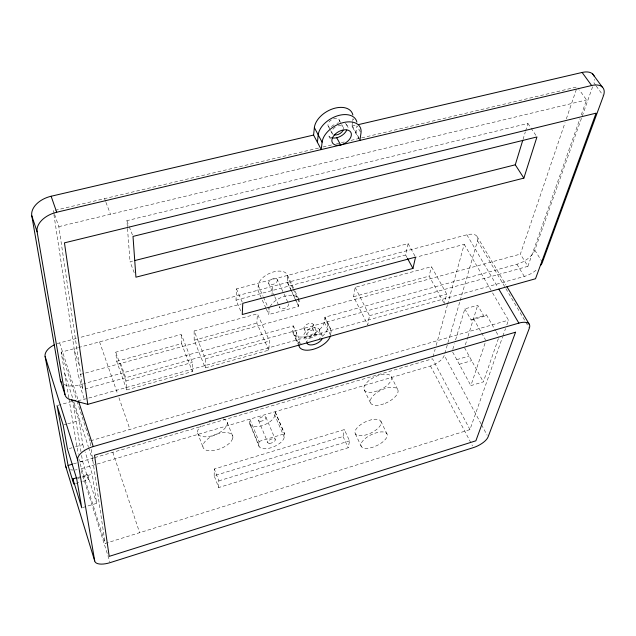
<?xml version="1.0" encoding="UTF-8"?>
<svg xmlns="http://www.w3.org/2000/svg" width="636" height="636" viewBox="0 0 636 636"><rect width="100%" height="100%" fill="white"/><g stroke="black" fill="none" stroke-linecap="round" stroke-linejoin="round"><path stroke-width="0.48" stroke-dasharray="3.18 2.39" d="M205.293 367.918L205.333 358.831L194.107 330.951L257.429 313.81L269.481 341.023L268.75 350.166L205.293 367.918L194.187 340.196L194.107 330.951M214.165 475.744L214.284 468.986L344.338 429.578L349.554 440.867L348.202 447.728L218.681 487.55L214.165 475.744L343.043 436.503L344.338 429.578M218.681 487.55L218.848 480.864L214.284 468.986M240.694 310.932L236.02 300.168L236.457 288.895L408.105 243.612L415.077 256.276M258.788 444.858L249.614 422.63L249.837 419.148L259.051 441.44L258.788 444.858A13.602 6.201 -23.2 0 0 270.88 447.784A13.602 6.201 -23.2 0 0 284.236 437.202L284.618 433.768L275.15 411.699L274.824 415.197L284.236 437.202M292.814 288.346L287.798 277.662A15.805 8.825 -24.7 0 0 273.758 271.85A15.805 8.825 -24.7 0 0 258.192 285.492L257.89 290.27L261.921 299.254M268.75 350.166L256.841 323.104L257.429 313.81M297.839 299.031L299.087 301.703L298.57 306.425L268.774 314.518L269.139 309.804A16.027 8.65 -24.7 0 1 269.839 307.204M271.93 295.772L272.669 286.351M287.798 277.662L287.345 282.456L298.57 306.425M298.53 343.249L292.83 330.815L293.347 325.894L84.381 383.516M296.4 332.525L295.859 337.422A16.981 8.737 -25.1 0 0 301.162 343.361M298.912 344.084L299.469 339.211L293.347 325.894M330.545 335.22L324.273 322.11L324.972 317.173L516.917 264.25A16.663 8.101 -30.8 0 0 534.804 250.139L593.308 84.811M359.443 139.626L351.931 126.119L352.575 121.571M352.71 120.617L352.98 118.709L354.308 121.086M328.112 323.724L327.397 328.637A16.981 8.737 -25.1 0 1 319.137 338.742M355.89 133.234L356.971 125.841L360.994 133.035M330.68 334.337L331.284 330.322L324.972 317.173M355.166 287.345L369.508 315.687L367.743 324.901L353.576 296.71L355.166 287.345L431.454 266.691L446.774 294.19L444.238 303.467M407 257.516L405.625 254.996L408.105 243.612M443.761 302.609L429.117 276.103L431.454 266.691M433.021 356.875L435.135 349.251M436.193 345.435L447.299 305.375M447.569 304.421L464.224 244.327L416.389 257.127M444.818 353.449L459.931 301.369M460.202 300.423L477.509 240.774A15.041 7.735 -30.1 0 0 466.864 234.803L79.746 337.557M452.776 349.347L454.462 343.694M455.583 339.934L464.844 308.873L477.7 305.24L484.06 316.378L486.5 314.923L495.651 330.887M523.03 139.419L525.328 131.906M525.614 130.96L527.912 123.448L126.882 220.66L127.407 227.505M465.369 344.815L467.722 337.279M468.009 336.333L477.7 305.24M498.378 338.614L483.328 381.878L470.871 385.631L485.92 340.594M84.811 389.049L527.888 266.333L520.375 254.09L565.07 122.597M566.35 118.837L576.566 88.786M93.794 457.88L79.54 462.054L105.139 543.446L469.956 429.602L502.559 336.985M502.893 336.054L505.525 328.566M506.844 324.829L508.49 320.147L492.574 292.886M527.888 266.333L579.96 118.622M581.28 114.885L586.559 99.924L579.404 89.97M464.844 308.873L471.149 320.075L473.526 318.636L486.5 314.923M218.848 480.864L349.554 440.867M82.704 507.544L96.664 503.322L92.22 474.146L85.16 452.021M259.051 441.44L284.618 433.768M77.592 478.471L81.249 477.39M82.163 477.119L92.22 474.146M75.605 483.511L81.988 481.611M82.903 481.341L88.372 479.719L87.561 474.567L82.044 476.197M481.078 423.934L444.27 355.341A13.125 6.026 -27.4 0 1 430.493 366.01L80.685 468.899L109.813 561.691M456.783 359.65L469.106 356.025M459.303 364.293L471.65 360.644M77.449 477.557L81.13 476.467M94.748 457.602L432.496 358.784L469.956 429.602M73.482 463.867L78.912 462.285M79.818 462.014L82.529 461.219L81.424 454.446M69.276 448.555L71.987 447.768M75.589 446.726L82.807 444.643L78.991 420.611L72.758 401.221L81.265 453.484M90.614 445.693L89.915 440.963L508.49 320.147M471.149 320.075L484.06 316.378M64.085 424.84L66.875 424.045M67.806 423.783L78.991 420.611M126.763 389.884L192.462 371.504L192.358 362.433L181.308 334.417L115.76 352.161L116.698 361.335L126.763 389.884L125.928 380.885L115.76 352.161M369.508 315.687L446.774 294.19M57.987 405.339L71.836 401.475M77.918 400.394A18.595 9.81 -18.2 0 0 84.342 399.265L524.326 276.437A16.782 7.998 -30.7 0 0 537.46 269.044M125.928 380.885L192.358 362.433M205.333 358.831L269.481 341.023M64.26 384.541A18.444 9.922 -18.1 0 0 79.611 384.828L83.427 383.778M116.698 361.335L181.522 343.647L181.308 334.417M194.187 340.196L256.841 323.104M353.576 296.71L429.117 276.103M54.617 214.491L58.83 226.647L82.911 389.574L78.133 375.041L520.375 254.09M68.791 397.715L61.175 352.153L77.497 347.789M78.451 347.526L241.29 303.968M57.113 343.686A16.608 9.222 -17.4 0 1 59.633 342.891L78.784 337.811M236.02 300.168L405.625 254.996M134.196 272.645L130.038 261.738L133.894 260.768M58.83 226.647L586.559 99.924M55.253 210.285L319.129 147.91M322.993 146.996L332.66 144.714M336.524 143.8L340.395 142.885M341.357 142.655L344.259 141.971M351.024 140.373L360.692 138.084M361.653 137.861L577.202 86.901L578.855 89.199M351.931 126.119L356.764 124.99M595.638 85.224L593.968 82.942A20.153 10.955 -36.1 0 0 594.708 79.373M596.194 85.987L602.864 95.114M527.912 123.448L536.959 136.947M534.804 250.139L541.888 261.499M516.917 264.25L524.326 276.437M477.103 236.513L505.938 285.031M477.509 240.774L525.32 321.395M525.821 322.245L528.842 327.333M466.864 234.803L497.861 287.456M464.224 244.327L492.081 292.035M496.128 331.73L499.022 336.77M473.526 318.636L481.15 332.151M481.627 332.994L485.443 339.751M352.034 125.395L359.992 139.705M346.564 124.648L348.782 128.671M464.495 347.638L483.328 381.878M339.06 119.751L341.254 123.742M341.691 124.537L343.003 126.93M452.673 352.066L470.871 385.631M328.47 126.556L330.203 129.752M330.633 130.547L332.366 133.751M328.828 136.017L330.561 139.244M481.547 424.808L487.136 435.223M430.493 366.01L472.476 445.852M391.251 376.615L397.778 389.645M380.861 421.247L386.958 433.863M364.269 389.971L370.597 403.081M324.901 317.658L331.213 330.807M319.463 329.631A8.491 4.365 -25.1 0 1 308.985 338.28A8.491 4.365 -25.1 0 1 306.576 331.07A8.491 4.365 -25.1 0 1 319.463 329.631L322.595 336.237A8.522 4.341 -25.1 0 0 314.383 335.085A8.522 4.341 -25.1 0 0 306.862 341.858M313.254 324.424A5.08 2.639 -25.1 0 1 307.013 329.615A5.08 2.639 -25.1 0 1 305.534 325.274A5.08 2.639 -25.1 0 1 313.254 324.424L316.354 330.982A5.096 2.623 -25.1 0 1 310.082 336.174A5.096 2.623 -25.1 0 1 308.611 331.857A5.096 2.623 -25.1 0 1 316.354 330.982M287.536 275.301L294.659 290.453M295.08 291.344L298.848 299.365M312.316 328.112L315.44 334.751M293.236 289.237L297.417 298.141M287.393 281.986L290.716 289.094M291.137 289.984L295.295 298.864M295.708 299.747L298.618 305.964M355.373 433.832L361.288 446.512M303.952 328.462L307.021 335.045M303.905 336.396L306.981 343.035M277.391 279.681A4.738 2.647 -24.7 0 1 271.659 284.65A4.738 2.647 -24.7 0 1 270.069 280.333A4.738 2.647 -24.7 0 1 277.391 279.681L283.6 293.093M284.022 293.991L288.156 302.935M343.043 436.503L348.202 447.728M293.101 333.185L298.403 344.776M268.694 283.449L274.434 295.994M274.839 296.893L279.753 307.649M258.192 285.492L263.058 296.296M263.463 297.195L267.518 306.202M267.923 307.101L269.139 309.804M262.326 300.152L265.951 308.229M266.357 309.128L268.774 314.518M236.457 288.895L242.372 302.434M275.118 412.048L284.578 434.11M265.951 417.288L275.285 439.381M258.558 420.515L267.812 442.656M249.932 424.292L259.091 446.48M227.275 422.59L232.856 436.511M181.522 343.647L192.462 371.504M126.882 220.66L128.925 225.907M129.267 226.782L132.662 235.535M197.565 432.933L202.94 446.997M104.55 198.639L105.592 201.389M105.942 202.312L110.481 214.245M120.633 363.418L125.705 377.72M99.566 341.882L117.66 394.026M118.956 397.746L129.935 429.403M54.298 213.553L53.321 210.747L53.766 213.688M112.811 452.315L139.634 532.682M74.476 350.818L79.365 365.589M79.611 384.828L84.342 399.265M59.633 342.891L78.284 400.386M61.175 352.153L76.765 400.338M77.075 401.276L89.915 440.963M64.721 373.348L72.894 398.748M74.102 402.509L88.325 446.718M88.627 447.665L92.864 460.83M82.807 444.643L84.866 451.099M87.561 474.567L96.664 503.322M82.529 461.219L88.372 479.719M68.95 398.692L78.236 454.255M79.047 459.128L79.373 461.076M53.917 214.666L78.133 375.041M91.179 449.477L105.139 543.446M127.486 228.483L130.038 261.738M329.003 122.072A6.304 3.999 -29.8 0 1 335.792 118.463A6.304 3.999 -29.8 0 1 339.545 121.818M329.281 127.264A6.304 3.999 -29.8 0 1 328.295 123.289M338.257 125.849A6.328 3.983 -29.8 0 1 343.488 128.989M333.177 134.45A6.328 3.983 -29.8 0 1 332.199 130.491M332.914 129.275A6.328 3.983 -29.8 0 1 335.259 127.136M345.229 123.448A10.55 6.638 -29.8 0 1 347.343 128.082M332.04 137.885A10.55 6.638 -29.8 0 1 328.073 134.45M331.467 126.644A10.55 6.638 -29.8 0 1 336.086 123.678M336.929 123.344A10.55 6.638 -29.8 0 1 338.638 122.835M324.273 322.11A16.918 8.793 -25.1 0 1 307.355 336.142A16.918 8.793 -25.1 0 1 292.83 330.815M288.569 303.825A4.81 2.592 -24.7 0 1 283.895 308.579A4.81 2.592 -24.7 0 1 279.888 306.17M274.824 415.197A13.443 6.352 -23.1 0 1 261.682 425.786A13.443 6.352 -23.1 0 1 249.614 422.63M222.99 418.893A15.789 7.56 -21.8 0 1 227.092 424.721L225.923 427.05A15.789 7.56 -21.8 0 1 204.458 436.813A15.789 7.56 -21.8 0 1 200.857 426.056M209.483 420.706A15.789 7.56 -21.8 0 1 211.041 420.126M77.091 469.718A14.477 6.948 -18.4 0 1 75.334 469.932M72.846 470.004A14.477 6.948 -18.4 0 1 70.596 469.773M270.173 306.528A16.027 8.65 -24.7 0 1 287.448 295.613A16.027 8.65 -24.7 0 1 299.087 301.703M232.657 438.617L231.456 440.931A15.908 7.449 -21.9 0 1 206.318 450.208A15.908 7.449 -21.9 0 1 214.094 435.183A15.908 7.449 -21.9 0 1 232.657 438.617M377.871 432.377L374.437 433.378A14.318 6.122 -25.3 0 0 361.979 447.275A14.318 6.122 -25.3 0 0 383.977 440.875A14.318 6.122 -25.3 0 0 377.871 432.377M371.79 419.665L368.363 420.642A14.223 6.225 -25.3 0 0 356.065 434.603A14.223 6.225 -25.3 0 0 377.943 428.322A14.223 6.225 -25.3 0 0 371.79 419.665M383.747 403.892L380.185 404.901A15.161 6.853 -26 0 1 373.714 395.218A15.161 6.853 -26 0 1 396.967 388.612A15.161 6.853 -26 0 1 383.747 403.892M377.387 390.901L373.841 391.895A15.057 6.956 -26 0 1 367.306 382.045A15.057 6.956 -26 0 1 390.432 375.566A15.057 6.956 -26 0 1 377.387 390.901M269.465 443.356A4.078 1.86 -23.2 0 0 275.364 439.873A4.078 1.86 -23.2 0 0 269.815 439.81A4.078 1.86 -23.2 0 0 269.465 443.356M260.211 421.255A4.031 1.908 -23.1 0 0 266.031 417.788A4.031 1.908 -23.1 0 0 260.514 417.645A4.031 1.908 -23.1 0 0 260.211 421.255"/><path stroke-width="0.95" d="M314.367 127.645L322.102 142.186L321.252 149.571L313.58 135.063L314.367 127.645A21.012 13.332 -29.9 0 1 333.018 108.74A21.012 13.332 -29.9 0 1 352.869 114.981M317.404 142.281L318.215 134.88A21.107 13.277 -29.8 0 1 336.993 115.967A21.107 13.277 -29.8 0 1 356.875 122.12M359.889 140.421L360.994 133.035A21.203 13.213 -29.7 0 0 343.551 122.533A21.203 13.213 -29.7 0 0 322.102 142.186M412.955 268.432L415.539 257.127L242.769 303.332L242.244 314.518L412.955 268.432L407.453 258.359M523.865 178.112L536.959 136.947L133.004 236.409L135.929 277.185L523.865 178.112L515.279 164.796L522.744 140.365M72.862 478.916L81.766 507.83L76.678 478.741L67.472 449.072L63.147 425.102L57.065 405.593L68.06 465.457L73.784 484.052L72.862 478.916L76.535 477.827M68.06 465.457L72.584 464.137M94.708 560.944L77.64 460.098A17.57 8.475 -18.7 0 1 93.261 446.575L518.857 323.12A15.828 7.036 -29.2 0 1 529.343 328.184L488.066 436.964A13.722 5.414 -27 0 1 473.399 447.609L110.115 562.637A15.2 6.288 -19.4 0 1 94.708 560.944L65.635 466.116L45.108 356.446A16.608 9.222 -17.4 0 1 54.704 344.68M134.856 260.529L515.279 164.796M75.302 400.449A18.595 9.81 -18.2 0 1 64.975 394.543L37.127 231.862A22.284 14.254 -17.1 0 1 56.707 212.241L591.631 85.518A20.32 10.844 -35.8 0 1 603.421 95.877L542.397 262.318A16.782 7.998 -30.7 0 1 540.942 265.093M64.975 394.543L60.325 379.915L31.8 215.835A22.069 14.366 -16.8 0 1 51.134 196.246L313.58 135.063M358.704 124.545L582.115 72.456A20.153 10.955 -36.1 0 1 594.255 76.296M87.768 404.345L535.512 278.759L596.067 113.168L64.451 242.857L87.768 404.345L71.375 399.949M592.633 73.927L602.173 86.917M582.115 72.456L591.631 85.518M506.948 286.741L529.216 324.193M498.863 289.157L518.857 323.12M336.73 137.742L340.658 144.976M51.134 196.246L56.707 212.241M31.8 215.835L37.127 231.862M78.586 401.332L93.261 446.575M45.108 356.446L77.64 460.098M346.755 130.086A10.55 6.638 -29.8 0 1 332.04 137.885M343.13 130.189A6.328 3.983 -29.8 0 1 334.29 134.88M61.374 382.3A18.444 9.922 -18.1 0 1 60.325 379.915M330.362 336.078A17.045 8.681 -25.1 0 1 313.461 349.259A17.045 8.681 -25.1 0 1 298.872 344.911M322.237 338.757A8.522 4.341 -25.1 0 1 314.136 344.474A8.522 4.341 -25.1 0 1 306.981 343.035M66.446 467.762A14.477 6.948 -18.4 0 1 65.635 466.116M515.542 332.215L475.879 440.804L109.201 556.373L94.51 455.169L515.542 332.215M338.082 145.318A10.605 6.606 -29.7 0 0 351.279 133.465A10.605 6.606 -29.7 0 0 335.498 133.854A10.605 6.606 -29.7 0 0 338.082 145.318"/></g></svg>
